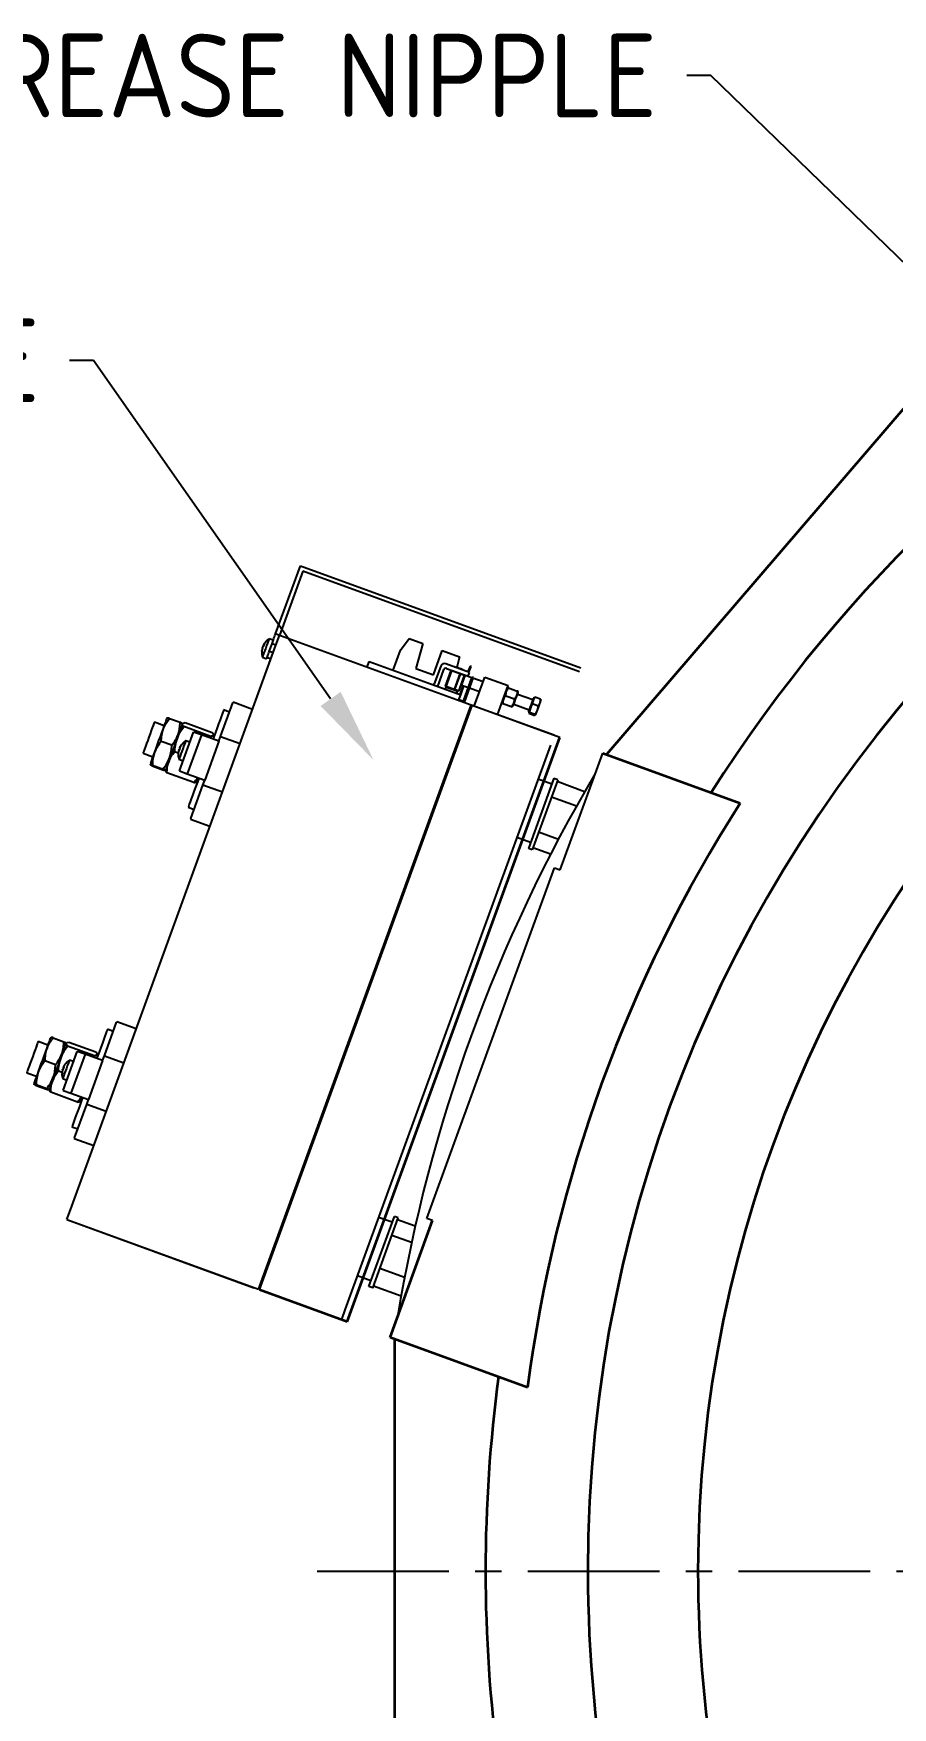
# Model space of a CAD drawing. Header units: millimetres. Extents: x -13 to 15102, y -1400 to 6249.
# Drawn here: x 2956 to 3370, y 4466 to 5274 of the extents above; entities that cross this region are included whole.
import ezdxf
from ezdxf import colors
from ezdxf.entities.mleader import LeaderData, LeaderLine
from ezdxf.math import Vec2, Vec3

# ---------------------------------------------------------------- set-up
doc = ezdxf.new("R2010")
doc.units = ezdxf.units.MM
doc.header["$LTSCALE"] = 2
doc.linetypes.add('CENTER', pattern=[10.16, 6.35, -1.27, 1.27, -1.27])
doc.linetypes.add('CENTER8', pattern=[6.35, 3.96875, -0.79375, 0.79375, -0.79375])
doc.layers.add('1轮廓实线层', color=7, linetype='Continuous')
doc.layers.add('3中心线层', color=1, linetype='CENTER8')
doc.styles.get("Standard").update_dxf_attribs({"font": 'isocp.shx', "height": 34, "bigfont": 'whgtxt.shx'})

msp = doc.modelspace()

# ---------------------------------------------------------------- linework, layer by layer
at = {"lineweight": 35}
for p, q in [((3406.23867, 5128.38995), (3232.37189, 4925.85748)), ((3230.49249, 4926.5415), (3296.83437, 4902.39503)), ((3127.88644, 4644.63372), (3148.40766, 4701.01527)), ((3194.22831, 4620.48726), (3127.88644, 4644.63372)), ((3130.06737, 4643.83993), (3130.06737, 4419.7774))]:
    msp.add_line(p, q, dxfattribs=at)
at = {"color": 7, "ltscale": 0.2}
for p, q in [((3072.62411, 4984.00088), (3084.59481, 5016.89013)), ((3084.59481, 5016.89013), (3219.91058, 4967.63923)), ((3085.79018, 5014.32671), (3074.5035, 4983.31686)), ((3219.2265, 4965.75984), (3085.79018, 5014.32671)), ((3074.5035, 4983.31686), (3072.62411, 4984.00088)), ((2973.60756, 4706.10752), (3072.79339, 4978.61838)), ((3066.14628, 4976.86287), (3066.02337, 4975.69024)), ((3066.28968, 4976.81066), (3066.14628, 4976.86287)), ((3066.17274, 4976.89455), (3066.1542, 4976.83653)), ((3066.30184, 4976.92632), (3066.1576, 4976.97883)), ((3066.17638, 4976.90608), (3066.17274, 4976.89455)), ((3066.35543, 4977.43746), (3066.23246, 4976.2648)), ((3066.85611, 4978.44913), (3066.56863, 4978.02313)), ((3066.60505, 4978.00987), (3066.56863, 4978.02313)), ((3066.71186, 4978.50164), (3066.92072, 4978.42562)), ((3066.76157, 4978.55329), (3066.96822, 4978.4781)), ((3066.81742, 4978.60643), (3066.78667, 4978.55084)), ((3067.08034, 4978.59427), (3067.34224, 4979.31393)), ((3071.51254, 4980.94689), (3069.50422, 4981.67785)), ((3069.54595, 4975.54367), (3070.91399, 4979.30243)), ((3071.42534, 4974.85962), (3069.54595, 4975.54367)), ((3072.79339, 4978.61838), (3070.91399, 4979.30243)), ((3072.79339, 4978.61838), (3074.5035, 4983.31686)), ((3129.37393, 4966.53818), (3132.86253, 4976.12303)), ((3132.86253, 4976.12303), (3137.02055, 4981.84606)), ((3137.02055, 4981.84606), (3143.76386, 4979.39172)), ((3143.76386, 4979.39172), (3140.30995, 4967.3466)), ((3148.76719, 4964.26841), (3153.04246, 4976.01458)), ((3153.04246, 4976.01458), (3161.45172, 4972.95385)), ((3066.25505, 4972.75078), (3068.26337, 4972.01981)), ((3068.51985, 4972.72458), (3070.39925, 4972.04053)), ((3116.78966, 4967.92596), (3117.81575, 4970.74502)), ((3117.81575, 4970.74502), (3161.98131, 4954.67006)), ((3140.30995, 4967.3466), (3148.76719, 4964.26841)), ((3152.29692, 4968.41099), (3149.18455, 4959.85981)), ((3166.23064, 4965.46789), (3154.86034, 4969.60633)), ((3155.11598, 4967.38493), (3165.54656, 4963.58853)), ((3159.40507, 4968.05861), (3159.37086, 4967.96464)), ((3161.45172, 4972.95385), (3160.16247, 4967.78294)), ((3166.47073, 4968.46663), (3165.47885, 4965.74151)), ((3165.94871, 4965.5705), (3166.94059, 4968.29563)), ((3166.94059, 4968.29563), (3166.47073, 4968.46663)), ((3150.89293, 4958.70593), (3153.8343, 4966.78727)), ((3157.18873, 4966.35502), (3154.45258, 4958.8375)), ((3155.00303, 4958.63714), (3157.73918, 4966.15469)), ((3161.612, 4964.7451), (3157.73918, 4966.15469)), ((3158.68684, 4966.08528), (3158.59827, 4965.842)), ((3161.612, 4964.7451), (3158.87584, 4957.22758)), ((3159.15104, 4957.12739), (3161.88719, 4964.64493)), ((3161.03043, 4956.44336), (3163.76658, 4963.96088)), ((3163.76658, 4963.96088), (3161.88719, 4964.64493)), ((3162.19636, 4959.64664), (3162.34579, 4959.32623)), ((3162.34579, 4959.32623), (3165.68168, 4958.11205)), ((3162.35705, 4964.47393), (3162.44563, 4964.71717)), ((3163.12965, 4966.59657), (3163.16386, 4966.69053)), ((3163.28754, 4951.5342), (3167.5628, 4963.28034)), ((3168.03261, 4963.10934), (3163.58634, 4950.89334)), ((3164.05585, 4964.02469), (3163.73541, 4963.87526)), ((3167.3918, 4962.81051), (3164.05585, 4964.02469)), ((3164.79482, 4963.86214), (3164.76061, 4963.76818)), ((3165.23047, 4963.59714), (3165.26469, 4963.69114)), ((3165.54656, 4963.58853), (3166.23064, 4965.46789)), ((3167.5628, 4963.28034), (3168.03261, 4963.10934)), ((3172.74799, 4960.86099), (3167.8616, 4962.6395)), ((3168.47279, 4949.11482), (3173.60308, 4963.21022)), ((3173.60308, 4963.21022), (3184.87938, 4959.10599)), ((3154.80574, 4958.34594), (3154.46373, 4957.40625)), ((3158.87584, 4957.22758), (3155.00303, 4958.63714)), ((3155.86211, 4958.32446), (3155.74547, 4958.0039)), ((3161.03043, 4956.44336), (3159.15104, 4957.12739)), ((3159.50426, 4956.63583), (3159.6209, 4956.95638)), ((3160.10191, 4955.35412), (3160.44392, 4956.29381)), ((3160.95521, 4951.851), (3161.98131, 4954.67006)), ((3161.12622, 4952.32084), (3163.28754, 4951.5342)), ((3163.05055, 4959.06969), (3161.51144, 4954.8411)), ((3161.98131, 4954.67006), (3163.52036, 4958.89869)), ((3166.15149, 4957.94105), (3171.03793, 4956.16254)), ((3179.74909, 4945.0106), (3184.87938, 4959.10599)), ((3183.70845, 4954.21129), (3187.8924, 4952.68845)), ((3184.7408, 4958.09224), (3184.4091, 4957.81391)), ((3185.07656, 4957.97005), (3184.76357, 4958.08395)), ((3185.07656, 4957.97005), (3189.26044, 4956.44721)), ((3196.71019, 4952.13949), (3189.28661, 4954.84143)), ((3189.67136, 4955.89861), (3189.5962, 4956.32502)), ((3196.54044, 4950.21128), (3196.97674, 4951.40999)), ((3196.97674, 4951.40999), (3197.31375, 4952.33583)), ((3197.66547, 4953.31832), (3197.0317, 4953.0228)), ((3197.31375, 4952.33583), (3197.74999, 4953.53454)), ((3200.50421, 4952.53208), (3197.74999, 4953.53454)), ((3200.50421, 4952.53208), (3200.10527, 4950.79555)), ((3020.41378, 4943.41528), (3020.07761, 4943.13323)), ((3021.4832, 4943.22839), (3026.57952, 4941.37346)), ((3046.12448, 4934.5841), (3052.00728, 4950.7471)), ((3050.39968, 4946.33027), (3047.58062, 4947.35634)), ((3061.50671, 4947.60852), (3052.1098, 4951.02873)), ((3207.00016, 4935.09203), (3164.714, 4950.48293)), ((3181.92943, 4951.00113), (3182.00465, 4950.57469)), ((3182.34035, 4950.4525), (3186.52429, 4948.92969)), ((3186.52429, 4948.92969), (3186.83728, 4948.81576)), ((3186.86005, 4948.8075), (3187.19175, 4949.08582)), ((3187.57649, 4950.14297), (3195.00007, 4947.441)), ((3194.67857, 4946.55769), (3194.97409, 4945.92392)), ((3194.89994, 4945.70395), (3194.97766, 4945.91751)), ((3194.89994, 4945.70395), (3197.65415, 4944.70149)), ((3194.97766, 4945.91751), (3195.03768, 4946.08244)), ((3195.03768, 4946.08244), (3195.11541, 4946.296)), ((3195.11541, 4946.296), (3195.62944, 4947.70824)), ((3195.11541, 4946.296), (3197.86962, 4945.29354)), ((3196.02647, 4948.79904), (3196.54044, 4950.21128)), ((3199.29465, 4949.20885), (3196.54044, 4950.21128)), ((3197.96773, 4944.92262), (3197.65415, 4944.70149)), ((3198.78795, 4947.17627), (3197.86962, 4945.29354)), ((3197.86962, 4945.29354), (3197.96773, 4944.92262)), ((3199.29465, 4949.20885), (3198.78795, 4947.17627)), ((3200.10527, 4950.79555), (3199.29465, 4949.20885)), ((3018.83777, 4939.72685), (3014.13932, 4941.43694)), ((3026.21301, 4917.88729), (3033.05342, 4936.68114)), ((3027.59518, 4940.39708), (3027.51895, 4940.82921)), ((3027.67815, 4940.62518), (3027.90704, 4940.82498)), ((3027.86835, 4940.87108), (3027.72339, 4940.74946)), ((3028.11941, 4941.01038), (3029.03619, 4941.22254)), ((3041.32154, 4934.56777), (3028.33452, 4939.29466)), ((3029.03619, 4941.22254), (3042.0232, 4936.49563)), ((3036.81215, 4935.31307), (3029.9718, 4916.51922)), ((3036.81215, 4935.31307), (3033.05342, 4936.68114)), ((3045.26939, 4932.23488), (3036.81215, 4935.31307)), ((3042.87615, 4934.43086), (3042.69095, 4935.48121)), ((3022.54548, 4930.28995), (3017.44916, 4932.14487)), ((3025.73462, 4926.51992), (3023.92467, 4927.1787)), ((3025.93287, 4927.77728), (3025.70065, 4926.30448)), ((3026.30117, 4927.95431), (3026.03223, 4928.05221)), ((3026.03283, 4928.05188), (3026.30111, 4927.95422)), ((3026.31494, 4927.99216), (3026.04665, 4928.08982)), ((3026.28835, 4927.91908), (3026.62339, 4928.83968)), ((3026.47307, 4929.2615), (3027.24191, 4930.53898)), ((3031.25777, 4931.74776), (3029.24951, 4932.47872)), ((3045.26939, 4932.23488), (3038.42898, 4913.44103)), ((3041.32154, 4934.56777), (3041.22444, 4933.70714)), ((3045.26939, 4932.23488), (3046.12448, 4934.5841)), ((3046.12448, 4934.5841), (3055.52139, 4931.1639)), ((3205.29004, 4930.39354), (3106.10422, 4657.88268)), ((3008.66701, 4926.40188), (3013.36547, 4924.69176)), ((3012.12563, 4921.28538), (3012.20187, 4920.85325)), ((3013.14124, 4920.30897), (3018.23755, 4918.45407)), ((3013.27815, 4920.68517), (3018.37446, 4918.83027)), ((3026.00028, 4923.55164), (3028.0086, 4922.82068)), ((3019.30704, 4918.26715), (3019.64321, 4918.54923)), ((3019.51494, 4918.19682), (3019.54778, 4918.0105)), ((3033.2035, 4912.26371), (3020.21649, 4916.9906)), ((3026.21301, 4917.88729), (3029.9718, 4916.51922)), ((3029.9718, 4916.51922), (3038.42898, 4913.44103)), ((3031.6911, 4894.92881), (3037.57395, 4911.0918)), ((3034.36711, 4912.6116), (3035.18411, 4913.29717)), ((3037.57395, 4911.0918), (3038.42898, 4913.44103)), ((3046.97087, 4907.67159), (3037.57395, 4911.0918)), ((3030.47963, 4900.37169), (3033.29869, 4899.34563)), ((3031.58858, 4894.64717), (3040.98555, 4891.22697)), ((2990.03317, 4780.47452), (2995.91603, 4796.6375)), ((2994.30843, 4792.22068), (2991.48931, 4793.24674)), ((3005.41546, 4793.49893), (2996.01849, 4796.91913)), ((2962.74646, 4785.61726), (2958.04801, 4787.32737)), ((2964.32247, 4789.30571), (2963.9863, 4789.02363)), ((2965.3919, 4789.11879), (2970.48827, 4787.26389)), ((2970.1217, 4763.7777), (2976.96211, 4782.57155)), ((2971.50388, 4786.28748), (2971.42764, 4786.71961)), ((2971.58684, 4786.51559), (2971.81573, 4786.71538)), ((2971.77704, 4786.76149), (2971.63208, 4786.63986)), ((2972.02816, 4786.90078), (2972.94488, 4787.11294)), ((2985.23023, 4780.45818), (2972.24321, 4785.18506)), ((2972.94488, 4787.11294), (2985.93189, 4782.38606)), ((2980.7209, 4781.20347), (2976.96211, 4782.57155)), ((2966.45417, 4776.18036), (2961.35785, 4778.03528)), ((2969.84156, 4773.66769), (2969.60934, 4772.1949)), ((2970.20986, 4773.84473), (2969.94092, 4773.94261)), ((2969.94152, 4773.9423), (2970.2098, 4773.84464)), ((2970.22363, 4773.88258), (2969.95535, 4773.98024)), ((2970.19704, 4773.80949), (2970.53208, 4774.73009)), ((2970.38182, 4775.15192), (2971.1506, 4776.42939)), ((2975.16652, 4777.63816), (2973.1582, 4778.36914)), ((2980.7209, 4781.20347), (2973.88049, 4762.40962)), ((2989.17808, 4778.12529), (2980.7209, 4781.20347)), ((2989.17808, 4778.12529), (2982.33767, 4759.33144)), ((2985.23023, 4780.45818), (2985.13313, 4779.59754)), ((2986.78484, 4780.32126), (2986.59965, 4781.37163)), ((2989.17808, 4778.12529), (2990.03317, 4780.47452)), ((2990.03317, 4780.47452), (2999.43008, 4777.05432)), ((2952.5757, 4772.29228), (2957.27416, 4770.58218)), ((2956.03432, 4767.17579), (2956.11056, 4766.74365)), ((2957.04993, 4766.19939), (2962.14624, 4764.34448)), ((2957.18684, 4766.57558), (2962.28322, 4764.72067)), ((2969.64332, 4772.41033), (2967.83336, 4773.06911)), ((2969.90897, 4769.44204), (2971.91729, 4768.71108)), ((2963.21573, 4764.15757), (2963.5519, 4764.43964)), ((2963.42363, 4764.08724), (2963.45647, 4763.90091)), ((2977.1122, 4758.15413), (2964.12518, 4762.88102)), ((2970.1217, 4763.7777), (2973.88049, 4762.40962)), ((2973.88049, 4762.40962), (2982.33767, 4759.33144)), ((2978.2758, 4758.502), (2979.0928, 4759.18759)), ((2981.48265, 4756.9822), (2982.33767, 4759.33144)), ((2975.59979, 4740.81922), (2981.48265, 4756.9822)), ((2990.87956, 4753.56201), (2981.48265, 4756.9822)), ((2974.38832, 4746.26211), (2977.20738, 4745.23605)), ((2975.49733, 4740.53759), (2984.89424, 4737.11739)), ((2971.89744, 4701.40906), (2973.60756, 4706.10752)), ((2971.89744, 4701.40906), (3062.10794, 4668.57513)), ((3106.10422, 4657.88268), (3104.3941, 4653.18422))]:
    msp.add_line(p, q, dxfattribs=at)
for p, q in [((3209.97127, 4870.15995), (3230.49249, 4926.5415)), ((3145.58854, 4702.04134), (3207.15221, 4871.18601)), ((3207.15221, 4871.18601), (3209.97127, 4870.15995)), ((3148.40766, 4701.01527), (3145.58854, 4702.04134))]:
    msp.add_line(p, q)
at = {"color": 7, "ltscale": 0.2, "flags": 128}
for points in [[(3070.91399, 4979.30243), (3071.24766, 4980.21906), (3071.56845, 4981.10046), (3071.86409, 4981.91276), (3072.12325, 4982.62473), (3072.33592, 4983.20907), (3072.49393, 4983.64323), (3072.59127, 4983.91061), (3072.62411, 4984.00088)], [(3069.50422, 4981.67785), (3069.46715, 4981.57596), (3069.31516, 4981.1584), (3069.05671, 4980.44833), (3068.711, 4979.49838), (3068.30355, 4978.37903), (3067.86474, 4977.17332), (3067.427, 4975.97065), (3067.02282, 4974.86021), (3066.68218, 4973.92436), (3066.43041, 4973.2325), (3066.28605, 4972.83598), (3066.25505, 4972.75078)], [(3068.51985, 4972.72458), (3068.53958, 4972.77876), (3068.59799, 4972.93916), (3068.69282, 4973.19969), (3068.82038, 4973.55028), (3068.97589, 4973.97747), (3069.15327, 4974.46486), (3069.34573, 4974.99367), (3069.54595, 4975.54367)], [(3068.51985, 4972.72458), (3068.43867, 4972.50154), (3068.29437, 4972.10502), (3068.26337, 4972.01981)], [(3162.06356, 4967.09099), (3161.34979, 4967.3508), (3160.62602, 4967.61423), (3160.00255, 4967.84117), (3159.57417, 4967.99707), (3159.40621, 4968.05822), (3159.40507, 4968.05861)], [(3157.73918, 4966.15469), (3157.61533, 4966.19975), (3157.50547, 4966.23974), (3157.41064, 4966.27425), (3157.33179, 4966.30295), (3157.26968, 4966.32557), (3157.22486, 4966.34188), (3157.19779, 4966.35174), (3157.18873, 4966.35502)], [(3161.612, 4964.7451), (3161.67392, 4964.72257), (3161.72882, 4964.70257), (3161.77627, 4964.68531), (3161.81566, 4964.67098), (3161.84678, 4964.65965), (3161.86913, 4964.65152), (3161.88266, 4964.64657), (3161.88719, 4964.64493)], [(3163.16386, 4966.69053), (3163.04471, 4966.7339), (3162.65877, 4966.87438), (3162.06356, 4967.09099)], [(3164.05585, 4964.02469), (3163.99398, 4963.85457), (3163.81135, 4963.35285), (3163.53579, 4962.59575), (3163.20922, 4961.69856), (3162.8814, 4960.79781), (3162.60215, 4960.0307), (3162.4141, 4959.51399), (3162.34579, 4959.32632), (3162.34579, 4959.32623)], [(3154.45258, 4958.8375), (3154.46164, 4958.83419), (3154.4887, 4958.82436), (3154.53353, 4958.80803), (3154.59563, 4958.78541), (3154.67449, 4958.75671), (3154.76932, 4958.7222), (3154.87917, 4958.68223), (3155.00303, 4958.63714)], [(3158.79353, 4956.89451), (3157.84564, 4957.2395), (3156.8711, 4957.59421), (3155.98746, 4957.91584), (3155.30135, 4958.16555), (3154.89545, 4958.31328), (3154.80574, 4958.34594)], [(3160.44392, 4956.29381), (3160.43093, 4956.29855), (3160.16915, 4956.39383), (3159.60046, 4956.60081), (3158.79353, 4956.89451)], [(3159.15104, 4957.12739), (3159.14651, 4957.12902), (3159.13298, 4957.13397), (3159.11057, 4957.14211), (3159.07951, 4957.15343), (3159.04011, 4957.16777), (3158.99267, 4957.18502), (3158.93777, 4957.20502), (3158.87584, 4957.22758)], [(3187.19175, 4949.08582), (3187.25242, 4949.25254), (3187.4285, 4949.73638), (3187.7028, 4950.48999), (3188.04844, 4951.43958), (3188.43158, 4952.4922)], [(3188.43158, 4952.4922), (3188.81466, 4953.54485), (3189.16031, 4954.49444), (3189.43461, 4955.24802), (3189.61068, 4955.73186), (3189.67136, 4955.89861)], [(3197.0317, 4953.0228), (3197.00398, 4952.94663), (3196.85926, 4952.54909), (3196.60576, 4951.85258), (3196.2709, 4950.93259), (3195.89098, 4949.88882), (3195.50719, 4948.83435), (3195.16113, 4947.88348), (3194.89022, 4947.13926), (3194.72393, 4946.68227), (3194.67857, 4946.55769)], [(3200.60231, 4952.16116), (3200.61543, 4952.1971), (3200.60571, 4952.17051), (3200.57347, 4952.08185), (3200.51911, 4951.9326), (3200.44371, 4951.72536), (3200.34846, 4951.46363), (3200.23497, 4951.15193), (3200.10527, 4950.79555)], [(3020.07761, 4943.13323), (3020.03553, 4943.0176), (3019.87555, 4942.5781), (3019.60095, 4941.82357), (3019.21996, 4940.77691), (3018.74425, 4939.4699), (3018.18826, 4937.94232), (3017.56885, 4936.24052), (3016.90491, 4934.41626), (3016.21648, 4932.52491), (3015.52465, 4930.624), (3014.85028, 4928.77125), (3014.21394, 4927.02296), (3013.635, 4925.43223), (3013.13098, 4924.04746), (3012.71721, 4922.91065), (3012.40625, 4922.0564), (3012.20765, 4921.51063), (3012.1273, 4921.28994), (3012.12563, 4921.28538)], [(3047.58062, 4947.35634), (3047.56524, 4947.31402), (3047.44466, 4946.98279), (3047.20601, 4946.32699), (3046.85255, 4945.35586), (3046.38924, 4944.08306), (3045.8227, 4942.52639), (3045.16073, 4940.70777), (3044.41275, 4938.65269), (3043.5892, 4936.39001), (3042.70168, 4933.95149), (3042.45033, 4933.26094)], [(3052.1098, 4951.02873), (3052.10485, 4951.0152), (3052.00728, 4950.7471)], [(3198.78795, 4947.17627), (3198.63113, 4946.74539), (3198.48551, 4946.34523), (3198.35355, 4945.98266), (3198.2375, 4945.66386), (3198.13939, 4945.39433), (3198.06089, 4945.17865), (3198.00331, 4945.02049), (3197.96773, 4944.92262)], [(3200.10527, 4950.79555), (3199.9615, 4950.40061), (3199.80623, 4949.97387), (3199.64196, 4949.52264), (3199.47161, 4949.05459), (3199.29811, 4948.57781), (3199.1243, 4948.10041), (3198.95329, 4947.63055), (3198.78795, 4947.17627)], [(3014.13932, 4941.43694), (3014.13926, 4941.43673), (3014.07083, 4941.24874), (3013.87765, 4940.71805), (3013.56878, 4939.86946), (3013.1587, 4938.74263), (3012.66649, 4937.39029), (3012.1152, 4935.87568), (3011.5306, 4934.26954), (3010.9401, 4932.64707), (3010.37117, 4931.08409), (3009.85058, 4929.65367), (3009.40253, 4928.42271), (3009.04807, 4927.4488), (3008.80369, 4926.77742), (3008.6809, 4926.43999), (3008.66701, 4926.40188)], [(3027.67815, 4940.62518), (3027.56413, 4940.31184), (3027.38257, 4939.81304), (3027.13665, 4939.13736), (3026.83052, 4938.29628), (3026.46949, 4937.30425), (3026.05965, 4936.17823), (3025.60802, 4934.9375), (3025.12243, 4933.60325)], [(3027.72339, 4940.74946), (3027.7228, 4940.7477), (3027.67815, 4940.62518)], [(3025.12243, 4933.60325), (3024.61108, 4932.19834), (3024.08274, 4930.74682), (3023.54648, 4929.27348), (3023.01147, 4927.80357), (3022.48689, 4926.36221), (3021.98168, 4924.97411), (3021.50442, 4923.66295), (3021.06341, 4922.45122)], [(3029.24951, 4932.47872), (3029.24236, 4932.45908), (3029.14127, 4932.18144), (3028.92776, 4931.59478), (3028.61764, 4930.74267), (3028.23385, 4929.68827), (3027.80493, 4928.50977), (3027.36261, 4927.29461), (3026.93977, 4926.13285), (3026.56778, 4925.11072), (3026.27417, 4924.304), (3026.08069, 4923.77254), (3026.00177, 4923.55573), (3026.00028, 4923.55164)], [(3021.06341, 4922.45122), (3020.66608, 4921.35965), (3020.3193, 4920.4069), (3020.02903, 4919.60927), (3019.80015, 4918.98041), (3019.63659, 4918.53108), (3019.54117, 4918.269), (3019.51494, 4918.19682)], [(3035.60992, 4914.46709), (3034.89645, 4912.50684), (3034.04023, 4910.15431), (3033.25399, 4907.99423), (3032.54887, 4906.05693), (3031.93476, 4904.36962), (3031.42019, 4902.95594), (3031.0125, 4901.83579), (3030.71733, 4901.02487), (3030.53888, 4900.53453), (3030.47963, 4900.37169)], [(3031.6911, 4894.92881), (3031.59352, 4894.66073), (3031.58858, 4894.64717)], [(2991.48931, 4793.24674), (2991.47393, 4793.20445), (2991.35335, 4792.8732), (2991.1147, 4792.2174), (2990.76124, 4791.24629), (2990.29793, 4789.97346), (2989.73139, 4788.41683), (2989.06942, 4786.59817), (2988.32144, 4784.54309), (2987.49789, 4782.28044), (2986.61037, 4779.84191), (2986.35902, 4779.15134)], [(2996.01849, 4796.91913), (2996.0136, 4796.9056), (2995.91603, 4796.6375)], [(2958.04801, 4787.32737), (2958.04795, 4787.32713), (2957.97952, 4787.13917), (2957.78634, 4786.60845), (2957.47753, 4785.75986), (2957.06739, 4784.63306), (2956.57518, 4783.28072), (2956.02389, 4781.76608), (2955.43929, 4780.15996), (2954.84879, 4778.53749), (2954.27986, 4776.97449), (2953.75927, 4775.54409), (2953.31123, 4774.31313), (2952.95676, 4773.33921), (2952.71238, 4772.66783), (2952.58959, 4772.33041), (2952.5757, 4772.29228)], [(2963.9863, 4789.02363), (2963.94422, 4788.908), (2963.78424, 4788.4685), (2963.50964, 4787.71397), (2963.12865, 4786.66731), (2962.65294, 4785.36033), (2962.09695, 4783.83272), (2961.47754, 4782.13092), (2960.8136, 4780.30666), (2960.12517, 4778.41533), (2959.43334, 4776.5144), (2958.75897, 4774.66165), (2958.12263, 4772.91336), (2957.54369, 4771.32265), (2957.03968, 4769.93787), (2956.6259, 4768.80107), (2956.31494, 4767.94682), (2956.11634, 4767.40105), (2956.03599, 4767.18035), (2956.03432, 4767.17579)], [(2971.58684, 4786.51559), (2971.47282, 4786.20225), (2971.29127, 4785.70347), (2971.04534, 4785.02777), (2970.73921, 4784.18671), (2970.37818, 4783.19468), (2969.96834, 4782.06866), (2969.51672, 4780.8279), (2969.03112, 4779.49367)], [(2971.63208, 4786.63986), (2971.63149, 4786.6381), (2971.58684, 4786.51559)], [(2969.03112, 4779.49367), (2968.51977, 4778.08876), (2967.99143, 4776.63722), (2967.45517, 4775.16388), (2966.92016, 4773.69397), (2966.39558, 4772.25263), (2965.89037, 4770.86451), (2965.41311, 4769.55337), (2964.9721, 4768.34164)], [(2973.1582, 4778.36912), (2973.15105, 4778.34948), (2973.04996, 4778.07184), (2972.83646, 4777.4852), (2972.52633, 4776.63308), (2972.14254, 4775.57867), (2971.71362, 4774.40018), (2971.2713, 4773.18501), (2970.84846, 4772.02327), (2970.47647, 4771.00114), (2970.18286, 4770.19442), (2969.98938, 4769.66294), (2969.91046, 4769.44613), (2969.90897, 4769.44204)], [(2964.9721, 4768.34164), (2964.57478, 4767.25005), (2964.228, 4766.2973), (2963.93772, 4765.49967), (2963.70884, 4764.87083), (2963.54528, 4764.4215), (2963.44992, 4764.1594), (2963.42363, 4764.08724)], [(2979.51861, 4760.35749), (2978.80515, 4758.39726), (2977.94893, 4756.04472), (2977.16268, 4753.88465), (2976.45756, 4751.94735), (2975.84345, 4750.26003), (2975.32888, 4748.84636), (2974.92119, 4747.7262), (2974.62603, 4746.91527), (2974.44757, 4746.42494), (2974.38832, 4746.26211)], [(2975.59979, 4740.81922), (2975.50221, 4740.55114), (2975.49733, 4740.53759)]]:
    msp.add_lwpolyline(points, dxfattribs=at)
at = {"lineweight": 35}
for radius, start, end in [(702.5, 32.3288971, 147.6711029), (653.13304, 0, 180), (600, 0, 180), (687.95245, 147.4061596, 172.5938404), (702.5, 172.3288971, 180), (702.5, 180, 187.6711029), (653.13304, 180, 222.40536687), (600, 180, 221.2691386)]:
    msp.add_arc((3876.44138, 4531.80867), radius, start, end, dxfattribs=at)
at = {"color": 7, "ltscale": 0.2}
for centre, radius, start, end in [((3069.4592, 4976.17601), 3.39219, 134.52948779, 150.74717768), ((3069.7203, 4976.89659), 3.39098, 134.53060294, 150.75390118), ((3154.1763, 4967.72696), 2, 70, 160), ((3154.77398, 4966.44525), 1, 70, 160), ((3148.24484, 4960.20182), 1, 310, 340), ((3027.14566, 4929.88091), 2.14097, 238.68238111, 246.3948491), ((3025.72391, 4925.97475), 2.13955, 73.60681135, 81.32399599), ((3027.48158, 4930.80269), 2.14241, 238.68022419, 246.38606638), ((2971.05419, 4775.7708), 2.14043, 238.67870111, 246.39326782), ((2969.63179, 4771.86154), 2.14327, 73.61350837, 81.31729897), ((2971.38775, 4776.68827), 2.13697, 238.67039268, 246.39589789)]:
    msp.add_arc(centre, radius, start, end, dxfattribs=at)
msp.add_arc((3876.44138, 4531.80867), 755, 149.35217348, 170.64782652)
for points, knots in [([(3066.1542, 4976.83653), (3066.1372, 4976.78486), (3065.95257, 4976.22381), (3065.90598, 4975.07059), (3065.96304, 4973.76362), (3066.20023, 4973.0379), (3066.26721, 4972.83294)], [0, 0, 0, 0, 0.040213494, 0.436651564, 0.840894989, 1, 1, 1, 1]), ([(3066.02337, 4975.69024), (3066.05089, 4975.78545), (3066.10592, 4975.97588), (3066.19028, 4976.16849), (3066.23246, 4976.2648)], [0, 0, 0, 0, 0.500006948, 1, 1, 1, 1]), ([(3066.17352, 4976.97293), (3066.17235, 4976.9699), (3066.17001, 4976.96383), (3066.15936, 4976.92008), (3066.15008, 4976.87948), (3066.14628, 4976.86287)], [0, 0, 0, 0, 0.370677721, 0.742442579, 1, 1, 1, 1]), ([(3066.35543, 4977.43746), (3066.36225, 4977.46503), (3066.3759, 4977.52018), (3066.40728, 4977.61736), (3066.44219, 4977.71104), (3066.47441, 4977.7858), (3066.49229, 4977.81976), (3066.49961, 4977.83365)], [0, 0, 0, 0, 0.213860311, 0.427800807, 0.640566596, 0.852886572, 1, 1, 1, 1]), ([(3066.56863, 4978.02313), (3066.5561, 4977.99757), (3066.53103, 4977.94645), (3066.49311, 4977.85265), (3066.46574, 4977.77795), (3066.4553, 4977.74193), (3066.45288, 4977.73361)], [0, 0, 0, 0, 0.303625389, 0.607209873, 0.909220555, 1, 1, 1, 1]), ([(3066.76157, 4978.55329), (3066.75248, 4978.53707), (3066.73428, 4978.50463), (3066.72519, 4978.49097), (3066.73165, 4978.50643), (3066.75087, 4978.54525), (3066.76993, 4978.58248), (3066.77773, 4978.59772)], [0, 0, 0, 0, 0.213876551, 0.427835463, 0.640584631, 0.852876112, 1, 1, 1, 1]), ([(3069.44158, 4981.631), (3069.05783, 4981.34028), (3068.26788, 4980.74183), (3067.37831, 4979.70194), (3066.98168, 4978.92726), (3066.81742, 4978.60643)], [0, 0, 0, 0, 0.356274713, 0.733404189, 1, 1, 1, 1]), ([(3182.34035, 4950.4525), (3182.40954, 4951.18792), (3182.53893, 4952.56318), (3183.3371, 4953.68797), (3183.70845, 4954.21129)], [0, 0, 0, 0, 0.534743044, 1, 1, 1, 1]), ([(3183.70845, 4954.21129), (3183.77764, 4954.9467), (3183.90703, 4956.32197), (3184.7052, 4957.44674), (3185.07656, 4957.97005)], [0, 0, 0, 0, 0.534745591, 1, 1, 1, 1]), ([(3187.8924, 4952.68845), (3187.82321, 4951.95303), (3187.69381, 4950.57777), (3186.89564, 4949.453), (3186.52429, 4948.92969)], [0, 0, 0, 0, 0.534745591, 1, 1, 1, 1]), ([(3189.26044, 4956.44721), (3189.19125, 4955.71179), (3189.06185, 4954.33654), (3188.26373, 4953.21176), (3187.8924, 4952.68845)], [0, 0, 0, 0, 0.534748631, 1, 1, 1, 1]), ([(3189.57343, 4956.3333), (3189.58091, 4956.33059), (3189.69221, 4956.29015), (3189.46882, 4956.37141), (3189.26044, 4956.44721)], [0, 0, 0, 0, 0.067179935, 1, 1, 1, 1]), ([(3017.44916, 4932.14487), (3017.5084, 4933.21276), (3017.62817, 4935.37169), (3018.46184, 4938.33148), (3019.78019, 4940.97102), (3020.91208, 4942.47135), (3021.4832, 4943.22839)], [0, 0, 0, 0, 0.264612857, 0.53496574, 0.765353014, 1, 1, 1, 1]), ([(3021.4832, 4943.22839), (3021.16657, 4943.30668), (3020.5974, 4943.4474), (3020.50795, 4943.41126), (3020.46826, 4943.39522)], [0, 0, 0, 0, 0.556311173, 1, 1, 1, 1]), ([(3182.02742, 4950.5664), (3182.01994, 4950.56913), (3181.90864, 4950.60972), (3182.132, 4950.52838), (3182.34035, 4950.4525)], [0, 0, 0, 0, 0.067180731, 1, 1, 1, 1]), ([(3195.62944, 4947.70824), (3195.67211, 4947.89859), (3195.75746, 4948.2793), (3195.9368, 4948.62579), (3196.02647, 4948.79904)], [0, 0, 0, 0, 0.499985368, 1, 1, 1, 1]), ([(3022.54548, 4930.28995), (3023.18654, 4931.14607), (3024.48256, 4932.87689), (3025.74641, 4935.6801), (3026.43316, 4938.54952), (3026.53044, 4940.42642), (3026.57952, 4941.37346)], [0, 0, 0, 0, 0.264614415, 0.53496559, 0.765352058, 1, 1, 1, 1]), ([(3025.12243, 4933.60325), (3025.54263, 4934.59987), (3026.39236, 4936.61524), (3027.68241, 4938.39501), (3028.33452, 4939.29466)], [0, 0, 0, 0, 0.4945110483, 1, 1, 1, 1]), ([(3026.57952, 4941.37346), (3026.87243, 4941.2299), (3027.39895, 4940.97185), (3027.44425, 4940.88665), (3027.46435, 4940.84885)], [0, 0, 0, 0, 0.556312031, 1, 1, 1, 1]), ([(3028.33452, 4939.29466), (3028.10999, 4939.55367), (3027.65683, 4940.07643), (3027.671, 4940.44116), (3027.67815, 4940.62518)], [0, 0, 0, 0, 0.4954607184, 1, 1, 1, 1]), ([(3042.0232, 4936.49563), (3042.25322, 4936.22242), (3042.71825, 4935.67008), (3042.75086, 4935.09057), (3042.26068, 4934.72641), (3041.63649, 4934.62097), (3041.32154, 4934.56777)], [0, 0, 0, 0, 0.264615217, 0.534965386, 0.765352475, 1, 1, 1, 1]), ([(3013.27815, 4920.68517), (3013.34929, 4921.78571), (3013.4931, 4924.01064), (3014.36229, 4927.06828), (3015.71475, 4929.80125), (3016.8675, 4931.35891), (3017.44916, 4932.14487)], [0, 0, 0, 0, 0.264615173, 0.534965427, 0.765352598, 1, 1, 1, 1]), ([(3018.37446, 4918.83027), (3019.02742, 4919.71903), (3020.34748, 4921.51583), (3021.64696, 4924.41688), (3022.36769, 4927.37978), (3022.48585, 4929.31399), (3022.54548, 4930.28995)], [0, 0, 0, 0, 0.264614528, 0.534966529, 0.7653536059, 1, 1, 1, 1]), ([(3021.06341, 4922.45122), (3021.42483, 4923.28633), (3022.15568, 4924.97507), (3023.33071, 4926.4388), (3023.92467, 4927.1787)], [0, 0, 0, 0, 0.494510901, 1, 1, 1, 1]), ([(3023.92467, 4927.1787), (3024.00126, 4928.265), (3024.15583, 4930.45751), (3024.79828, 4932.54834), (3025.12243, 4933.60325)], [0, 0, 0, 0, 0.495459668, 1, 1, 1, 1]), ([(3025.93287, 4927.77728), (3025.94148, 4927.80973), (3025.95872, 4927.87462), (3025.98537, 4927.95893), (3026.00856, 4928.0205), (3026.0248, 4928.05123), (3026.0305, 4928.05169), (3026.03283, 4928.05188)], [0, 0, 0, 0, 0.213892069, 0.42779065, 0.640578136, 0.852895698, 1, 1, 1, 1]), ([(3026.04665, 4928.08982), (3026.04239, 4928.08678), (3026.03386, 4928.0807), (3026.01559, 4928.04151), (3026.00217, 4928.0025), (3025.99742, 4927.9887)], [0, 0, 0, 0, 0.392574758, 0.785199664, 1, 1, 1, 1]), ([(3026.36792, 4928.97248), (3026.36648, 4928.97739), (3026.3636, 4928.98721), (3026.3784, 4929.03883), (3026.4055, 4929.111), (3026.43911, 4929.18954), (3026.4632, 4929.2406), (3026.47307, 4929.2615)], [0, 0, 0, 0, 0.213870273, 0.427829629, 0.640629097, 0.852920343, 1, 1, 1, 1]), ([(3027.24191, 4930.53898), (3027.23706, 4930.55036), (3027.23165, 4930.56309), (3027.23732, 4930.56263), (3027.23791, 4930.56258)], [0, 0, 0, 0, 0.8945668286, 1, 1, 1, 1]), ([(3029.23527, 4932.43193), (3028.91247, 4932.21327), (3028.14998, 4931.69675), (3027.57097, 4930.97789), (3027.23708, 4930.56335)], [0, 0, 0, 0, 0.423337753, 1, 1, 1, 1]), ([(3013.14124, 4920.30897), (3012.86222, 4920.44751), (3012.29815, 4920.7276), (3012.11856, 4920.90367), (3012.4685, 4920.88225), (3013.00662, 4920.75126), (3013.27815, 4920.68517)], [0, 0, 0, 0, 0.264614409, 0.534966532, 0.765352594, 1, 1, 1, 1]), ([(3018.23755, 4918.45407), (3018.54035, 4918.38085), (3019.15252, 4918.23281), (3019.40324, 4918.25229), (3019.12144, 4918.46073), (3018.62497, 4918.70634), (3018.37446, 4918.83027)], [0, 0, 0, 0, 0.264614512, 0.53496624, 0.765351786, 1, 1, 1, 1]), ([(3020.21649, 4916.9906), (3020.23609, 4917.92036), (3020.27565, 4919.79691), (3020.79924, 4921.56111), (3021.06341, 4922.45122)], [0, 0, 0, 0, 0.495460501, 1, 1, 1, 1]), ([(3025.70631, 4926.31038), (3025.69687, 4926.24641), (3025.61005, 4925.65814), (3025.69457, 4924.73253), (3025.93113, 4923.92466), (3026.01894, 4923.62481)], [0, 0, 0, 0, 0.071259979, 0.65527905, 1, 1, 1, 1]), ([(3025.70375, 4926.32394), (3025.69756, 4926.32022), (3025.68275, 4926.31131), (3025.69406, 4926.30699), (3025.70065, 4926.30448)], [0, 0, 0, 0, 0.417957823, 1, 1, 1, 1]), ([(3019.60709, 4918.02096), (3019.6097, 4917.93213), (3019.61784, 4917.65465), (3019.97421, 4917.25935), (3020.21649, 4916.9906)], [0, 0, 0, 0, 0.3201321219, 1, 1, 1, 1]), ([(3034.9405, 4914.71075), (3034.88335, 4914.59661), (3034.43982, 4913.71081), (3033.77909, 4912.93744), (3033.2035, 4912.26371)], [0, 0, 0, 0, 0.128854214, 1, 1, 1, 1]), ([(3033.2035, 4912.26371), (3033.58289, 4912.3147), (3034.11575, 4912.38632), (3034.27619, 4912.60257), (3034.3224, 4912.66485)], [0, 0, 0, 0, 0.711996075, 1, 1, 1, 1]), ([(2961.35785, 4778.03528), (2961.41709, 4779.10316), (2961.53686, 4781.2621), (2962.37052, 4784.22191), (2963.68889, 4786.86143), (2964.82077, 4788.36175), (2965.3919, 4789.11879)], [0, 0, 0, 0, 0.264613721, 0.534967431, 0.765353052, 1, 1, 1, 1]), ([(2965.3919, 4789.11879), (2965.07526, 4789.19708), (2964.50609, 4789.3378), (2964.41664, 4789.30166), (2964.37695, 4789.28562)], [0, 0, 0, 0, 0.556311173, 1, 1, 1, 1]), ([(2966.45417, 4776.18036), (2967.09523, 4777.03649), (2968.39126, 4778.76729), (2969.65511, 4781.57052), (2970.34183, 4784.43996), (2970.43916, 4786.31685), (2970.48827, 4787.26389)], [0, 0, 0, 0, 0.264613336, 0.534964994, 0.765352053, 1, 1, 1, 1]), ([(2969.03112, 4779.49367), (2969.45132, 4780.49028), (2970.30106, 4782.50564), (2971.5911, 4784.28541), (2972.24321, 4785.18506)], [0, 0, 0, 0, 0.494510144, 1, 1, 1, 1]), ([(2970.48827, 4787.26389), (2970.78116, 4787.12032), (2971.30763, 4786.86225), (2971.35294, 4786.77705), (2971.37304, 4786.73925)], [0, 0, 0, 0, 0.556311456, 1, 1, 1, 1]), ([(2972.24321, 4785.18506), (2972.01869, 4785.44407), (2971.56552, 4785.96684), (2971.57969, 4786.33157), (2971.58684, 4786.51559)], [0, 0, 0, 0, 0.4954607184, 1, 1, 1, 1]), ([(2985.93189, 4782.38606), (2986.16191, 4782.11284), (2986.62694, 4781.5605), (2986.65955, 4780.98097), (2986.16937, 4780.61681), (2985.54518, 4780.51138), (2985.23023, 4780.45818)], [0, 0, 0, 0, 0.2646153357, 0.5349655697, 0.7653525675, 1, 1, 1, 1]), ([(2957.18684, 4766.57558), (2957.25798, 4767.67612), (2957.4018, 4769.90105), (2958.27098, 4772.9587), (2959.62344, 4775.69167), (2960.7762, 4777.24932), (2961.35785, 4778.03528)], [0, 0, 0, 0, 0.264614452, 0.534965823, 0.76535318, 1, 1, 1, 1]), ([(2962.28322, 4764.72067), (2962.93614, 4765.60944), (2964.25616, 4767.40626), (2965.55566, 4770.30729), (2966.27638, 4773.27019), (2966.39455, 4775.2044), (2966.45417, 4776.18036)], [0, 0, 0, 0, 0.2646135336, 0.5349658899, 0.7653523614, 1, 1, 1, 1]), ([(2967.83336, 4773.06911), (2967.90995, 4774.15541), (2968.06452, 4776.34792), (2968.70697, 4778.43876), (2969.03112, 4779.49367)], [0, 0, 0, 0, 0.4954587226, 1, 1, 1, 1]), ([(2969.84156, 4773.66769), (2969.85018, 4773.70013), (2969.86741, 4773.76502), (2969.89406, 4773.84934), (2969.91725, 4773.9109), (2969.93349, 4773.94163), (2969.93919, 4773.9421), (2969.94152, 4773.9423)], [0, 0, 0, 0, 0.213890232, 0.427813094, 0.640579511, 0.852895249, 1, 1, 1, 1]), ([(2969.95535, 4773.98024), (2969.95108, 4773.97719), (2969.94256, 4773.9711), (2969.92428, 4773.93192), (2969.91086, 4773.8929), (2969.90611, 4773.8791)], [0, 0, 0, 0, 0.392580134, 0.785201565, 1, 1, 1, 1]), ([(2970.27662, 4774.86289), (2970.27521, 4774.8678), (2970.27239, 4774.87761), (2970.28707, 4774.92923), (2970.3142, 4775.00141), (2970.34779, 4775.07996), (2970.37193, 4775.13101), (2970.38182, 4775.15192)], [0, 0, 0, 0, 0.2138511258, 0.4277820569, 0.6405929989, 0.8528460098, 1, 1, 1, 1]), ([(2970.39034, 4775.17545), (2970.37619, 4775.14526), (2970.34789, 4775.08488), (2970.31766, 4775.01279), (2970.30751, 4774.98266), (2970.30391, 4774.972)], [0, 0, 0, 0, 0.392564611, 0.785184103, 1, 1, 1, 1]), ([(2971.1506, 4776.42939), (2971.14576, 4776.4408), (2971.14034, 4776.45355), (2971.14601, 4776.45304), (2971.1466, 4776.45298)], [0, 0, 0, 0, 0.894566826, 1, 1, 1, 1]), ([(2973.14396, 4778.32235), (2972.82116, 4778.10368), (2972.05867, 4777.58715), (2971.47966, 4776.86829), (2971.14577, 4776.45376)], [0, 0, 0, 0, 0.423339612, 1, 1, 1, 1]), ([(2957.04993, 4766.19939), (2956.77091, 4766.33792), (2956.20684, 4766.61799), (2956.02726, 4766.79411), (2956.37719, 4766.77264), (2956.91531, 4766.64167), (2957.18684, 4766.57558)], [0, 0, 0, 0, 0.264614328, 0.534966531, 0.765352624, 1, 1, 1, 1]), ([(2964.12518, 4762.88102), (2964.14478, 4763.81077), (2964.18434, 4765.68732), (2964.70793, 4767.45152), (2964.9721, 4768.34164)], [0, 0, 0, 0, 0.495458853, 1, 1, 1, 1]), ([(2964.9721, 4768.34164), (2965.33352, 4769.17674), (2966.06438, 4770.86548), (2967.2394, 4772.32921), (2967.83336, 4773.06911)], [0, 0, 0, 0, 0.494510145, 1, 1, 1, 1]), ([(2969.615, 4772.20079), (2969.60556, 4772.13681), (2969.51874, 4771.54854), (2969.60327, 4770.62294), (2969.83983, 4769.81507), (2969.92763, 4769.51521)], [0, 0, 0, 0, 0.071259979, 0.65527905, 1, 1, 1, 1]), ([(2969.61244, 4772.21436), (2969.60625, 4772.21063), (2969.59144, 4772.2017), (2969.60276, 4772.1974), (2969.60934, 4772.1949)], [0, 0, 0, 0, 0.4179582632, 1, 1, 1, 1]), ([(2962.14624, 4764.34448), (2962.44904, 4764.27125), (2963.06121, 4764.12321), (2963.31194, 4764.14271), (2963.03011, 4764.35115), (2962.5337, 4764.59675), (2962.28322, 4764.72067)], [0, 0, 0, 0, 0.264614768, 0.534966762, 0.765352531, 1, 1, 1, 1]), ([(2963.51578, 4763.91136), (2963.51839, 4763.82253), (2963.52654, 4763.54505), (2963.8829, 4763.14976), (2964.12518, 4762.88102)], [0, 0, 0, 0, 0.320132315, 1, 1, 1, 1]), ([(2978.84919, 4760.60116), (2978.79204, 4760.48702), (2978.3485, 4759.60124), (2977.68778, 4758.82786), (2977.1122, 4758.15413)], [0, 0, 0, 0, 0.1288518209, 1, 1, 1, 1]), ([(2977.1122, 4758.15413), (2977.49159, 4758.20511), (2978.02444, 4758.27672), (2978.18489, 4758.49297), (2978.23109, 4758.55526)], [0, 0, 0, 0, 0.711996025, 1, 1, 1, 1])]:
    msp.add_open_spline(points, degree=3, knots=knots, dxfattribs=at)
at = {"layer": '1轮廓实线层'}
for p, q in [((3167.0632, 4949.62787), (3074.97337, 4983.14583)), ((3167.0632, 4949.62787), (3074.97337, 4983.14583)), ((3064.4572, 4667.72009), (3167.0632, 4949.62787)), ((3064.927, 4667.54907), (3167.53306, 4949.45686)), ((3209.81922, 4934.06596), (3167.53306, 4949.45686)), ((3209.81922, 4934.06596), (3167.53306, 4949.45686)), ((3206.90862, 4914.37387), (3194.59588, 4880.54494)), ((3208.788, 4913.68983), (3196.47527, 4879.8609)), ((3205.88255, 4911.5548), (3199.30471, 4913.94894)), ((3208.77328, 4913.64938), (3206.89389, 4914.33343)), ((3208.77328, 4913.64938), (3206.89389, 4914.33343)), ((3208.77328, 4913.64938), (3206.89389, 4914.33343)), ((3208.77328, 4913.64938), (3206.89389, 4914.33343)), ((3221.77445, 4907.88873), (3208.44269, 4912.7411)), ((3217.77114, 4900.8324), (3205.70653, 4905.22356)), ((3209.07507, 4884.86278), (3199.55674, 4888.32717)), ((3195.62194, 4883.36402), (3189.04409, 4885.75816)), ((3196.47527, 4879.8609), (3194.59588, 4880.54494)), ((3196.47527, 4879.8609), (3194.59588, 4880.54494)), ((3205.33936, 4877.70905), (3196.82058, 4880.80963)), ((3064.4572, 4667.72009), (2972.36731, 4701.23806)), ((3117.64138, 4669.11408), (3129.95409, 4702.94302)), ((3119.52076, 4668.43004), (3131.83347, 4702.25898)), ((3128.92803, 4700.12394), (3122.35018, 4702.51808)), ((3131.83347, 4702.25898), (3129.95409, 4702.94302)), ((3131.83347, 4702.25898), (3129.95409, 4702.94302)), ((3140.00694, 4698.20967), (3131.48816, 4701.31025)), ((3138.27034, 4690.32832), (3128.752, 4693.79271)), ((3134.85448, 4673.49081), (3122.94096, 4677.82697)), ((3118.66744, 4671.93316), (3112.08959, 4674.3273)), ((3119.53548, 4668.47049), (3117.6561, 4669.15453)), ((3119.53548, 4668.47049), (3117.6561, 4669.15453)), ((3119.53548, 4668.47049), (3117.6561, 4669.15453)), ((3119.53548, 4668.47049), (3117.6561, 4669.15453)), ((3133.19784, 4664.52641), (3119.86607, 4669.37877))]:
    msp.add_line(p, q, dxfattribs=at)
at = {"layer": '1轮廓实线层', "lineweight": 35}
for q in [(3209.81922, 4934.06596), (3064.927, 4667.54907)]:
    msp.add_line((3107.21322, 4652.15816), q, dxfattribs=at)
at = {"layer": '3中心线层', "linetype": 'CENTER', "ltscale": 5}
msp.add_line((3092.77749, 4531.80867), (4660.10528, 4531.80867), dxfattribs=at)

# ---------------------------------------------------------------- leaders
at = {"color": 2, "ltscale": 10}
ml = msp.add_multileader_mtext('Standard', dxfattribs=at)
ml.set_content('BEARING GREASE NIPPLE', color=2)
ml.set_leader_properties(color=3)
ml.build(insert=Vec2(0, 0))
ml.multileader.update_dxf_attribs({"dogleg_length": 11.52, "arrow_head_size": 36})
ctx = ml.context
ctx.base_point, ctx.char_height, ctx.arrow_head_size, ctx.landing_gap_size, ctx.plane_origin = Vec3(2641.86871, 5253.41852), 40.32, 36, 14.4, Vec3(3744.12173, 4789.40027)
ctx.text_align_type = 2
notes = []
notes.append((ctx, [(0, (1, 1, 0), (3282.62071, 5253.41852), (-1, 0), 11.52, [(0, [(3857.37187, 4696.04599)], 0, [])])]))
ctx.mtext.insert, ctx.mtext.alignment, ctx.mtext.flow_direction = Vec3(3256.70071, 5273.57852), 3, 5
ml = msp.add_multileader_mtext('Standard', dxfattribs=at)
ml.set_content('BRAKE', color=2)
ml.set_leader_properties(color=3)
ml.build(insert=Vec2(0, 0))
ml.multileader.update_dxf_attribs({"dogleg_length": 11.52, "arrow_head_size": 36})
ctx = ml.context
ctx.base_point, ctx.char_height, ctx.arrow_head_size, ctx.landing_gap_size, ctx.plane_origin = Vec3(2795.07235, 5115.92627), 40.32, 36, 14.4, Vec3(3142.66893, 4977.32365)
ctx.text_align_type = 2
notes.append((ctx, [(0, (1, 1, 0), (2984.77795, 5115.92627), (-1, 0), 11.52, [(0, [(3119.86886, 4923.17978)], 0, [])])]))
ctx.mtext.insert, ctx.mtext.alignment, ctx.mtext.flow_direction = Vec3(2958.85795, 5136.08627), 3, 5
ml = msp.add_multileader_mtext('Standard', dxfattribs=at)
ml.set_content('MOTOR TERMINAL BOX', color=2)
ml.set_leader_properties(color=3)
ml.build(insert=Vec2(0, 0))
ml.multileader.update_dxf_attribs({"dogleg_length": 11.52, "arrow_head_size": 36})
ctx = ml.context
ctx.base_point, ctx.char_height, ctx.arrow_head_size, ctx.landing_gap_size, ctx.plane_origin = Vec3(2545.18073, 3873.54035), 40.32, 36, 14.4, Vec3(3731.6756, 4713.3444)
ctx.text_align_type = 2
notes.append((ctx, [(0, (1, 1, 0), (3129.48473, 3873.54035), (-1, 0), 11.52, [(0, [(3730.43781, 4489.46956)], 0, [])])]))
ctx.mtext.insert, ctx.mtext.alignment, ctx.mtext.flow_direction = Vec3(3103.56473, 3893.70035), 3, 5
ml = msp.add_multileader_mtext('Standard', dxfattribs=at)
ml.set_content('{\\C0;U,V,W\\P}TERMINAL BOLT M10', color=2)
ml.set_leader_properties(color=3)
ml.build(insert=Vec2(0, 0))
ml.multileader.update_dxf_attribs({"dogleg_length": 11.52, "arrow_head_size": 36})
ctx = ml.context
ctx.base_point, ctx.char_height, ctx.arrow_head_size, ctx.landing_gap_size, ctx.plane_origin = Vec3(2658.43331, 3767.98716), 40.32, 36, 14.4, Vec3(3835.02713, 4453.5039)
ctx.text_align_type = 2
notes.append((ctx, [(0, (1, 1, 0), (3186.32106, 3767.98716), (-1, 0), 11.52, [(0, [(3797.13293, 4483.5585)], 0, [])])]))
ctx.mtext.insert, ctx.mtext.alignment, ctx.mtext.flow_direction = Vec3(3160.40106, 3788.14716), 3, 5
for ctx, leaders in notes:
    for number, flags, end, landing, length, lines in leaders:
        leader = LeaderData()
        leader.index, (leader.has_last_leader_line, leader.has_dogleg_vector, leader.attachment_direction) = number, flags
        leader.last_leader_point, leader.dogleg_vector, leader.dogleg_length = Vec3(end), Vec3(landing), length
        for number, points, colour, breaks in lines:
            line = LeaderLine()
            line.index, line.vertices, line.color, line.breaks = number, Vec3.list(points), colors.encode_raw_color(colour), breaks
            leader.lines.append(line)
        ctx.leaders.append(leader)

doc.saveas('drawing.dxf')
